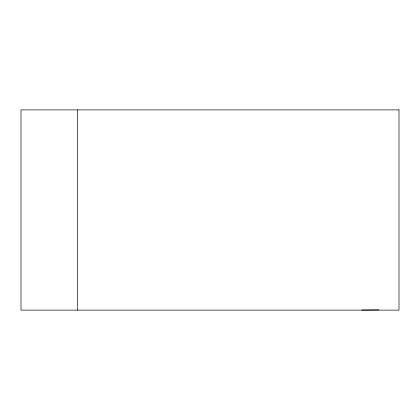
<?xml version="1.0" encoding="UTF-8"?>
<svg xmlns="http://www.w3.org/2000/svg" width="420" height="420" viewBox="0 0 420 420"><rect width="100%" height="100%" fill="white"/><g stroke="black" fill="none" stroke-linecap="round" stroke-linejoin="round"><path stroke-width="0.63" d="M378.966 309.897L361.809 310.06M77.374 109.888L77.374 310.112M399 109.888L21 109.888L21 310.112L399 310.112L399 109.888"/></g></svg>
